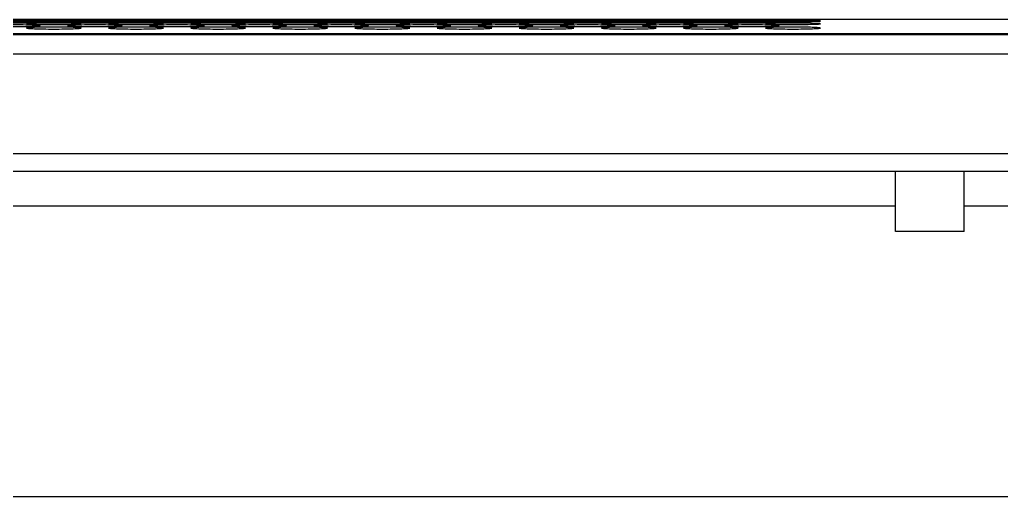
# Model space of a CAD drawing. Header units: millimetres. Extents: x 0.6 to 29.2, y 0.5 to 20.5.
# Drawn here: x 21.955 to 22.911, y 9.992 to 10.456 of the extents above; entities that cross this region are included whole.
import ezdxf

# ---------------------------------------------------------------- set-up
doc = ezdxf.new("R2010")
doc.units = ezdxf.units.MM

msp = doc.modelspace()

# ---------------------------------------------------------------- linework, layer by layer
for p, q in [((22.00875, 10.45639), (21.96728, 10.45639)), ((22.08875, 10.45639), (22.04728, 10.45639)), ((22.16875, 10.45639), (22.12728, 10.45639)), ((22.24875, 10.45639), (22.20728, 10.45639)), ((22.32876, 10.45639), (22.28728, 10.45639)), ((22.40875, 10.45639), (22.36728, 10.45639)), ((22.48875, 10.45639), (22.44728, 10.45639)), ((22.56875, 10.45639), (22.52728, 10.45639)), ((22.64875, 10.45639), (22.60728, 10.45639)), ((22.99542, 10.45639), (22.68728, 10.45639)), ((21.34135, 10.44286), (24.34135, 10.44286)), ((21.34135, 10.44195), (24.34135, 10.44195)), ((21.34135, 10.42316), (24.34135, 10.42316)), ((21.34135, 10.32592), (24.34135, 10.32592)), ((21.34135, 10.30873), (24.34135, 10.30873)), ((22.80802, 10.25001), (22.80802, 10.30873)), ((22.87468, 10.25001), (22.87468, 10.30873)), ((22.80802, 10.27466), (21.40802, 10.27466)), ((24.27468, 10.27466), (22.87468, 10.27466)), ((22.87468, 10.25001), (22.80802, 10.25001)), ((17.66135, 9.99199), (24.54802, 9.99199))]:
    msp.add_line(p, q)
for points, knots in [([(21.94802, 10.45606), (21.95152, 10.45606), (21.95855, 10.45605), (21.96731, 10.45601), (21.97344, 10.45594), (21.9753, 10.45585), (21.97344, 10.45575), (21.96731, 10.45566), (21.95855, 10.45559), (21.94801, 10.45557), (21.93748, 10.45559), (21.92872, 10.45566), (21.92259, 10.45575), (21.92073, 10.45585), (21.92259, 10.45594), (21.92872, 10.45601), (21.93748, 10.45605), (21.9445, 10.45606), (21.94802, 10.45606)], [0, 0, 0, 0, 0.062438, 0.124974, 0.187531, 0.249982, 0.312541, 0.374985, 0.43755, 0.499994, 0.562545, 0.624998, 0.687554, 0.750005, 0.812564, 0.875011, 0.937473, 1, 1, 1, 1]), ([(21.94802, 10.45436), (21.95152, 10.45436), (21.95855, 10.45434), (21.96731, 10.45423), (21.97344, 10.45407), (21.9753, 10.45387), (21.97344, 10.45366), (21.96731, 10.45348), (21.95855, 10.45335), (21.94801, 10.45331), (21.93748, 10.45335), (21.92872, 10.45348), (21.92259, 10.45366), (21.92073, 10.45387), (21.92259, 10.45407), (21.92872, 10.45423), (21.93748, 10.45434), (21.9445, 10.45436), (21.94802, 10.45436)], [0, 0, 0, 0, 0.062438, 0.124974, 0.187531, 0.249982, 0.312541, 0.374985, 0.43755, 0.499994, 0.562545, 0.624998, 0.687554, 0.750005, 0.812564, 0.875011, 0.937473, 1, 1, 1, 1]), ([(21.96728, 10.45639), (21.96715, 10.45639), (21.96509, 10.45639), (21.95835, 10.45639), (21.94801, 10.45639), (21.93769, 10.45639), (21.93094, 10.45639), (21.92889, 10.45639), (21.92876, 10.45639)], [0, 0, 0, 0, 0.016563, 0.258477, 0.499926, 0.741788, 0.983272, 1, 1, 1, 1]), ([(21.98802, 10.45637), (21.99152, 10.45637), (21.99855, 10.45636), (22.00731, 10.45635), (22.01344, 10.45633), (22.0153, 10.45629), (22.01344, 10.45625), (22.00731, 10.4562), (21.99855, 10.45617), (21.98801, 10.45616), (21.97748, 10.45617), (21.96872, 10.4562), (21.96259, 10.45625), (21.96073, 10.45629), (21.96259, 10.45633), (21.96872, 10.45635), (21.97748, 10.45636), (21.9845, 10.45637), (21.98802, 10.45637)], [0, 0, 0, 0, 0.062436, 0.124973, 0.187531, 0.24998, 0.31254, 0.374985, 0.437549, 0.499993, 0.562544, 0.624997, 0.687551, 0.750003, 0.812562, 0.875009, 0.937471, 1, 1, 1, 1]), ([(21.98802, 10.45539), (21.99152, 10.45539), (21.99855, 10.45538), (22.00731, 10.4553), (22.01344, 10.45519), (22.0153, 10.45504), (22.01344, 10.45489), (22.00731, 10.45475), (21.99855, 10.45465), (21.98801, 10.45462), (21.97748, 10.45465), (21.96872, 10.45475), (21.96259, 10.45489), (21.96073, 10.45504), (21.96259, 10.45519), (21.96872, 10.4553), (21.97748, 10.45538), (21.9845, 10.45539), (21.98802, 10.45539)], [0, 0, 0, 0, 0.062436, 0.124973, 0.18753, 0.24998, 0.31254, 0.374985, 0.437549, 0.499993, 0.562544, 0.624997, 0.687552, 0.750004, 0.812562, 0.875009, 0.937471, 1, 1, 1, 1]), ([(21.98802, 10.45297), (21.99152, 10.45297), (21.99855, 10.45295), (22.00731, 10.4528), (22.01344, 10.4526), (22.0153, 10.45234), (22.01344, 10.45208), (22.00731, 10.45185), (21.99855, 10.45169), (21.98801, 10.45164), (21.97748, 10.45169), (21.96872, 10.45185), (21.96259, 10.45208), (21.96073, 10.45234), (21.96259, 10.4526), (21.96872, 10.4528), (21.97748, 10.45295), (21.9845, 10.45296), (21.98802, 10.45297)], [0, 0, 0, 0, 0.062436, 0.1249731, 0.1875305, 0.2499805, 0.3125395, 0.3749849, 0.437549, 0.4999931, 0.5625438, 0.6249971, 0.6875516, 0.7500035, 0.8125621, 0.875009, 0.9374707, 1, 1, 1, 1]), ([(22.02802, 10.45606), (22.03152, 10.45606), (22.03855, 10.45605), (22.04731, 10.45601), (22.05344, 10.45594), (22.0553, 10.45585), (22.05344, 10.45575), (22.04731, 10.45566), (22.03855, 10.45559), (22.02801, 10.45557), (22.01748, 10.45559), (22.00872, 10.45566), (22.00259, 10.45575), (22.00073, 10.45585), (22.00259, 10.45594), (22.00872, 10.45601), (22.01748, 10.45605), (22.0245, 10.45606), (22.02802, 10.45606)], [0, 0, 0, 0, 0.062436, 0.124973, 0.18753, 0.249981, 0.312541, 0.374986, 0.437548, 0.499992, 0.562546, 0.624997, 0.687552, 0.750005, 0.812564, 0.875009, 0.937473, 1, 1, 1, 1]), ([(22.02802, 10.45436), (22.03152, 10.45436), (22.03855, 10.45434), (22.04731, 10.45423), (22.05344, 10.45407), (22.0553, 10.45387), (22.05344, 10.45366), (22.04731, 10.45348), (22.03855, 10.45335), (22.02801, 10.45331), (22.01748, 10.45335), (22.00872, 10.45348), (22.00259, 10.45366), (22.00073, 10.45387), (22.00259, 10.45407), (22.00872, 10.45423), (22.01748, 10.45434), (22.0245, 10.45436), (22.02802, 10.45436)], [0, 0, 0, 0, 0.062436, 0.124973, 0.187531, 0.249981, 0.312541, 0.374986, 0.437548, 0.499992, 0.562546, 0.624996, 0.687552, 0.750005, 0.812564, 0.875009, 0.937473, 1, 1, 1, 1]), ([(22.04728, 10.45639), (22.04715, 10.45639), (22.04509, 10.45639), (22.03835, 10.45639), (22.02801, 10.45639), (22.01769, 10.45639), (22.01094, 10.45639), (22.00889, 10.45639), (22.00875, 10.45639)], [0, 0, 0, 0, 0.016563, 0.258469, 0.499919, 0.74179, 0.983267, 1, 1, 1, 1]), ([(22.06802, 10.45637), (22.07152, 10.45637), (22.07855, 10.45636), (22.08731, 10.45635), (22.09344, 10.45633), (22.0953, 10.45629), (22.09344, 10.45625), (22.08731, 10.4562), (22.07855, 10.45617), (22.06801, 10.45616), (22.05748, 10.45617), (22.04872, 10.4562), (22.04259, 10.45625), (22.04073, 10.45629), (22.04259, 10.45633), (22.04872, 10.45635), (22.05748, 10.45636), (22.0645, 10.45637), (22.06802, 10.45637)], [0, 0, 0, 0, 0.062438, 0.124974, 0.187531, 0.249981, 0.312541, 0.374985, 0.43755, 0.499994, 0.562545, 0.624998, 0.687554, 0.750005, 0.812564, 0.875011, 0.937473, 1, 1, 1, 1]), ([(22.06802, 10.45539), (22.07152, 10.45539), (22.07855, 10.45538), (22.08731, 10.4553), (22.09344, 10.45519), (22.0953, 10.45504), (22.09344, 10.45489), (22.08731, 10.45475), (22.07855, 10.45465), (22.06801, 10.45462), (22.05748, 10.45465), (22.04872, 10.45475), (22.04259, 10.45489), (22.04073, 10.45504), (22.04259, 10.45519), (22.04872, 10.4553), (22.05748, 10.45538), (22.0645, 10.45539), (22.06802, 10.45539)], [0, 0, 0, 0, 0.062438, 0.124974, 0.187531, 0.249982, 0.312541, 0.374986, 0.43755, 0.499994, 0.562545, 0.624998, 0.687554, 0.750005, 0.812564, 0.875011, 0.937473, 1, 1, 1, 1]), ([(22.06802, 10.45297), (22.07152, 10.45297), (22.07855, 10.45295), (22.08731, 10.4528), (22.09344, 10.4526), (22.0953, 10.45234), (22.09344, 10.45208), (22.08731, 10.45185), (22.07855, 10.45169), (22.06801, 10.45164), (22.05748, 10.45169), (22.04872, 10.45185), (22.04259, 10.45208), (22.04073, 10.45234), (22.04259, 10.4526), (22.04872, 10.4528), (22.05748, 10.45295), (22.0645, 10.45296), (22.06802, 10.45297)], [0, 0, 0, 0, 0.0624384, 0.1249736, 0.1875311, 0.2499817, 0.3125413, 0.3749854, 0.4375496, 0.4999938, 0.5625446, 0.624998, 0.6875539, 0.7500054, 0.8125642, 0.8750111, 0.9374729, 1, 1, 1, 1]), ([(22.10802, 10.45606), (22.11152, 10.45606), (22.11855, 10.45605), (22.12731, 10.45601), (22.13344, 10.45594), (22.1353, 10.45585), (22.13344, 10.45575), (22.12731, 10.45566), (22.11855, 10.45559), (22.10801, 10.45557), (22.09748, 10.45559), (22.08872, 10.45566), (22.08259, 10.45575), (22.08073, 10.45585), (22.08259, 10.45594), (22.08872, 10.45601), (22.09748, 10.45605), (22.1045, 10.45606), (22.10802, 10.45606)], [0, 0, 0, 0, 0.062436, 0.124971, 0.187529, 0.249979, 0.312539, 0.374983, 0.437547, 0.499991, 0.562542, 0.624996, 0.687551, 0.750003, 0.812562, 0.875009, 0.937471, 1, 1, 1, 1]), ([(22.10802, 10.45436), (22.11152, 10.45436), (22.11855, 10.45434), (22.12731, 10.45423), (22.13344, 10.45407), (22.1353, 10.45387), (22.13344, 10.45366), (22.12731, 10.45348), (22.11855, 10.45335), (22.10801, 10.45331), (22.09748, 10.45335), (22.08872, 10.45348), (22.08259, 10.45366), (22.08073, 10.45387), (22.08259, 10.45407), (22.08872, 10.45423), (22.09748, 10.45434), (22.1045, 10.45436), (22.10802, 10.45436)], [0, 0, 0, 0, 0.062436, 0.124971, 0.187529, 0.249979, 0.312539, 0.374983, 0.437547, 0.499991, 0.562542, 0.624995, 0.687551, 0.750003, 0.812562, 0.875009, 0.937471, 1, 1, 1, 1]), ([(22.12728, 10.45639), (22.12715, 10.45639), (22.12509, 10.45639), (22.11835, 10.45639), (22.10801, 10.45639), (22.09769, 10.45639), (22.09094, 10.45639), (22.08889, 10.45639), (22.08875, 10.45639)], [0, 0, 0, 0, 0.016563, 0.258477, 0.499926, 0.741788, 0.983272, 1, 1, 1, 1]), ([(22.14802, 10.45637), (22.15152, 10.45637), (22.15855, 10.45636), (22.16731, 10.45635), (22.17344, 10.45633), (22.1753, 10.45629), (22.17344, 10.45625), (22.16731, 10.4562), (22.15855, 10.45617), (22.14801, 10.45616), (22.13748, 10.45617), (22.12872, 10.4562), (22.12259, 10.45625), (22.12073, 10.45629), (22.12259, 10.45633), (22.12872, 10.45635), (22.13748, 10.45636), (22.1445, 10.45637), (22.14802, 10.45637)], [0, 0, 0, 0, 0.062436, 0.124973, 0.18753, 0.24998, 0.31254, 0.374985, 0.437549, 0.499991, 0.562544, 0.624997, 0.687552, 0.750004, 0.812562, 0.875009, 0.937471, 1, 1, 1, 1]), ([(22.14802, 10.45539), (22.15152, 10.45539), (22.15855, 10.45538), (22.16731, 10.4553), (22.17344, 10.45519), (22.1753, 10.45504), (22.17344, 10.45489), (22.16731, 10.45475), (22.15855, 10.45465), (22.14801, 10.45462), (22.13748, 10.45465), (22.12872, 10.45475), (22.12259, 10.45489), (22.12073, 10.45504), (22.12259, 10.45519), (22.12872, 10.4553), (22.13748, 10.45538), (22.1445, 10.45539), (22.14802, 10.45539)], [0, 0, 0, 0, 0.062436, 0.124973, 0.18753, 0.249981, 0.31254, 0.374986, 0.437549, 0.499991, 0.562544, 0.624997, 0.687552, 0.750004, 0.812562, 0.875009, 0.937471, 1, 1, 1, 1]), ([(22.14802, 10.45297), (22.15152, 10.45297), (22.15855, 10.45295), (22.16731, 10.4528), (22.17344, 10.4526), (22.1753, 10.45234), (22.17344, 10.45208), (22.16731, 10.45185), (22.15855, 10.45169), (22.14801, 10.45164), (22.13748, 10.45169), (22.12872, 10.45185), (22.12259, 10.45208), (22.12073, 10.45234), (22.12259, 10.4526), (22.12872, 10.4528), (22.13748, 10.45295), (22.1445, 10.45296), (22.14802, 10.45297)], [0, 0, 0, 0, 0.062436, 0.124973, 0.18753, 0.249981, 0.31254, 0.374985, 0.437549, 0.499991, 0.562544, 0.624997, 0.687552, 0.750004, 0.812562, 0.875009, 0.937471, 1, 1, 1, 1]), ([(22.18802, 10.45606), (22.19152, 10.45606), (22.19855, 10.45605), (22.20731, 10.45601), (22.21344, 10.45594), (22.2153, 10.45585), (22.21344, 10.45575), (22.20731, 10.45566), (22.19855, 10.45559), (22.18801, 10.45557), (22.17748, 10.45559), (22.16872, 10.45566), (22.16259, 10.45575), (22.16073, 10.45585), (22.16259, 10.45594), (22.16872, 10.45601), (22.17748, 10.45605), (22.1845, 10.45606), (22.18802, 10.45606)], [0, 0, 0, 0, 0.062438, 0.124973, 0.187531, 0.249981, 0.312541, 0.374985, 0.437549, 0.499993, 0.562546, 0.624998, 0.687553, 0.750005, 0.812564, 0.875011, 0.937473, 1, 1, 1, 1]), ([(22.18802, 10.45436), (22.19152, 10.45436), (22.19855, 10.45434), (22.20731, 10.45423), (22.21344, 10.45407), (22.2153, 10.45387), (22.21344, 10.45366), (22.20731, 10.45348), (22.19855, 10.45335), (22.18801, 10.45331), (22.17748, 10.45335), (22.16872, 10.45348), (22.16259, 10.45366), (22.16073, 10.45387), (22.16259, 10.45407), (22.16872, 10.45423), (22.17748, 10.45434), (22.1845, 10.45436), (22.18802, 10.45436)], [0, 0, 0, 0, 0.062438, 0.124973, 0.187531, 0.249981, 0.312541, 0.374985, 0.437549, 0.499993, 0.562546, 0.624997, 0.687553, 0.750005, 0.812565, 0.875011, 0.937473, 1, 1, 1, 1]), ([(22.20728, 10.45639), (22.20715, 10.45639), (22.20509, 10.45639), (22.19835, 10.45639), (22.18801, 10.45639), (22.17769, 10.45639), (22.17094, 10.45639), (22.16889, 10.45639), (22.16875, 10.45639)], [0, 0, 0, 0, 0.016563, 0.258475, 0.499923, 0.741792, 0.983267, 1, 1, 1, 1]), ([(22.22802, 10.45637), (22.23152, 10.45637), (22.23855, 10.45636), (22.24731, 10.45635), (22.25344, 10.45633), (22.2553, 10.45629), (22.25344, 10.45625), (22.24731, 10.4562), (22.23855, 10.45617), (22.22801, 10.45616), (22.21748, 10.45617), (22.20872, 10.4562), (22.20259, 10.45625), (22.20073, 10.45629), (22.20259, 10.45633), (22.20872, 10.45635), (22.21748, 10.45636), (22.2245, 10.45637), (22.22802, 10.45637)], [0, 0, 0, 0, 0.062436, 0.124971, 0.187529, 0.249979, 0.312539, 0.374983, 0.437547, 0.499991, 0.562542, 0.624996, 0.687551, 0.750003, 0.812562, 0.875009, 0.937471, 1, 1, 1, 1]), ([(22.22802, 10.45539), (22.23152, 10.45539), (22.23855, 10.45538), (22.24731, 10.4553), (22.25344, 10.45519), (22.2553, 10.45504), (22.25344, 10.45489), (22.24731, 10.45475), (22.23855, 10.45465), (22.22801, 10.45462), (22.21748, 10.45465), (22.20872, 10.45475), (22.20259, 10.45489), (22.20073, 10.45504), (22.20259, 10.45519), (22.20872, 10.4553), (22.21748, 10.45538), (22.2245, 10.45539), (22.22802, 10.45539)], [0, 0, 0, 0, 0.062436, 0.124971, 0.187529, 0.249979, 0.312539, 0.374983, 0.437547, 0.499991, 0.562542, 0.624996, 0.687551, 0.750003, 0.812562, 0.875009, 0.937471, 1, 1, 1, 1]), ([(22.22802, 10.45297), (22.23152, 10.45297), (22.23855, 10.45295), (22.24731, 10.4528), (22.25344, 10.4526), (22.2553, 10.45234), (22.25344, 10.45208), (22.24731, 10.45185), (22.23855, 10.45169), (22.22801, 10.45164), (22.21748, 10.45169), (22.20872, 10.45185), (22.20259, 10.45208), (22.20073, 10.45234), (22.20259, 10.4526), (22.20872, 10.4528), (22.21748, 10.45295), (22.2245, 10.45296), (22.22802, 10.45297)], [0, 0, 0, 0, 0.062436, 0.124971, 0.187529, 0.249979, 0.312539, 0.374983, 0.437547, 0.499991, 0.562542, 0.624996, 0.687552, 0.750003, 0.812562, 0.875009, 0.937471, 1, 1, 1, 1]), ([(22.26802, 10.45606), (22.27152, 10.45606), (22.27855, 10.45605), (22.28731, 10.45601), (22.29344, 10.45594), (22.2953, 10.45585), (22.29344, 10.45575), (22.28731, 10.45566), (22.27855, 10.45559), (22.26801, 10.45557), (22.25748, 10.45559), (22.24872, 10.45566), (22.24259, 10.45575), (22.24073, 10.45585), (22.24259, 10.45594), (22.24872, 10.45601), (22.25748, 10.45605), (22.2645, 10.45606), (22.26802, 10.45606)], [0, 0, 0, 0, 0.062436, 0.124973, 0.18753, 0.24998, 0.31254, 0.374985, 0.437549, 0.499991, 0.562544, 0.624997, 0.687551, 0.750003, 0.812562, 0.875009, 0.937471, 1, 1, 1, 1]), ([(22.26802, 10.45436), (22.27152, 10.45436), (22.27855, 10.45434), (22.28731, 10.45423), (22.29344, 10.45407), (22.2953, 10.45387), (22.29344, 10.45366), (22.28731, 10.45348), (22.27855, 10.45335), (22.26801, 10.45331), (22.25748, 10.45335), (22.24872, 10.45348), (22.24259, 10.45366), (22.24073, 10.45387), (22.24259, 10.45407), (22.24872, 10.45423), (22.25748, 10.45434), (22.2645, 10.45436), (22.26802, 10.45436)], [0, 0, 0, 0, 0.062436, 0.124973, 0.18753, 0.24998, 0.31254, 0.374985, 0.437549, 0.499991, 0.562544, 0.624997, 0.687551, 0.750003, 0.812562, 0.875009, 0.937471, 1, 1, 1, 1]), ([(22.28728, 10.45639), (22.28715, 10.45639), (22.28509, 10.45639), (22.27835, 10.45639), (22.26801, 10.45639), (22.25769, 10.45639), (22.25094, 10.45639), (22.24889, 10.45639), (22.24875, 10.45639)], [0, 0, 0, 0, 0.016563, 0.258477, 0.499917, 0.741788, 0.983272, 1, 1, 1, 1]), ([(22.30802, 10.45637), (22.31152, 10.45637), (22.31855, 10.45636), (22.32731, 10.45635), (22.33344, 10.45633), (22.3353, 10.45629), (22.33344, 10.45625), (22.32731, 10.4562), (22.31855, 10.45617), (22.30801, 10.45616), (22.29748, 10.45617), (22.28872, 10.4562), (22.28259, 10.45625), (22.28073, 10.45629), (22.28259, 10.45633), (22.28872, 10.45635), (22.29748, 10.45636), (22.3045, 10.45637), (22.30802, 10.45637)], [0, 0, 0, 0, 0.062438, 0.124973, 0.187531, 0.249981, 0.312541, 0.374985, 0.437549, 0.499993, 0.562546, 0.624997, 0.687553, 0.750005, 0.812564, 0.875009, 0.937473, 1, 1, 1, 1]), ([(22.30802, 10.45539), (22.31152, 10.45539), (22.31855, 10.45538), (22.32731, 10.4553), (22.33344, 10.45519), (22.3353, 10.45504), (22.33344, 10.45489), (22.32731, 10.45475), (22.31855, 10.45465), (22.30801, 10.45462), (22.29748, 10.45465), (22.28872, 10.45475), (22.28259, 10.45489), (22.28073, 10.45504), (22.28259, 10.45519), (22.28872, 10.4553), (22.29748, 10.45538), (22.3045, 10.45539), (22.30802, 10.45539)], [0, 0, 0, 0, 0.062438, 0.124973, 0.187531, 0.249981, 0.312541, 0.374985, 0.437549, 0.499993, 0.562546, 0.624997, 0.687553, 0.750005, 0.812564, 0.875009, 0.937473, 1, 1, 1, 1]), ([(22.30802, 10.45297), (22.31152, 10.45297), (22.31855, 10.45295), (22.32731, 10.4528), (22.33344, 10.4526), (22.3353, 10.45234), (22.33344, 10.45208), (22.32731, 10.45185), (22.31855, 10.45169), (22.30801, 10.45164), (22.29748, 10.45169), (22.28872, 10.45185), (22.28259, 10.45208), (22.28073, 10.45234), (22.28259, 10.4526), (22.28872, 10.4528), (22.29748, 10.45295), (22.3045, 10.45296), (22.30802, 10.45297)], [0, 0, 0, 0, 0.062438, 0.124973, 0.187531, 0.249981, 0.312541, 0.374985, 0.437549, 0.499993, 0.562546, 0.624997, 0.687553, 0.750005, 0.812564, 0.875009, 0.937473, 1, 1, 1, 1]), ([(22.34802, 10.45606), (22.35152, 10.45606), (22.35855, 10.45605), (22.36731, 10.45601), (22.37344, 10.45594), (22.3753, 10.45585), (22.37344, 10.45575), (22.36731, 10.45566), (22.35855, 10.45559), (22.34801, 10.45557), (22.33748, 10.45559), (22.32872, 10.45566), (22.32259, 10.45575), (22.32073, 10.45585), (22.32259, 10.45594), (22.32872, 10.45601), (22.33748, 10.45605), (22.3445, 10.45606), (22.34802, 10.45606)], [0, 0, 0, 0, 0.062438, 0.124974, 0.187531, 0.249982, 0.312541, 0.374985, 0.43755, 0.499994, 0.562545, 0.624998, 0.687554, 0.750005, 0.812564, 0.875011, 0.937473, 1, 1, 1, 1]), ([(22.34802, 10.45436), (22.35152, 10.45436), (22.35855, 10.45434), (22.36731, 10.45423), (22.37344, 10.45407), (22.3753, 10.45387), (22.37344, 10.45366), (22.36731, 10.45348), (22.35855, 10.45335), (22.34801, 10.45331), (22.33748, 10.45335), (22.32872, 10.45348), (22.32259, 10.45366), (22.32073, 10.45387), (22.32259, 10.45407), (22.32872, 10.45423), (22.33748, 10.45434), (22.3445, 10.45436), (22.34802, 10.45436)], [0, 0, 0, 0, 0.062438, 0.124974, 0.187531, 0.249982, 0.312541, 0.374985, 0.43755, 0.499994, 0.562545, 0.624998, 0.687554, 0.750005, 0.812564, 0.875011, 0.937473, 1, 1, 1, 1]), ([(22.36728, 10.45639), (22.36715, 10.45639), (22.36509, 10.45639), (22.35835, 10.45639), (22.34801, 10.45639), (22.33769, 10.45639), (22.33094, 10.45639), (22.32889, 10.45639), (22.32876, 10.45639)], [0, 0, 0, 0, 0.016563, 0.258477, 0.499926, 0.741788, 0.983272, 1, 1, 1, 1]), ([(22.38802, 10.45637), (22.39152, 10.45637), (22.39855, 10.45636), (22.40731, 10.45635), (22.41344, 10.45633), (22.4153, 10.45629), (22.41344, 10.45625), (22.40731, 10.4562), (22.39855, 10.45617), (22.38801, 10.45616), (22.37748, 10.45617), (22.36872, 10.4562), (22.36259, 10.45625), (22.36073, 10.45629), (22.36259, 10.45633), (22.36872, 10.45635), (22.37748, 10.45636), (22.3845, 10.45637), (22.38802, 10.45637)], [0, 0, 0, 0, 0.062436, 0.124971, 0.1875298, 0.2499794, 0.3125389, 0.3749842, 0.4375482, 0.4999923, 0.5625432, 0.6249963, 0.687552, 0.7500035, 0.8125624, 0.8750091, 0.9374707, 1, 1, 1, 1]), ([(22.38802, 10.45539), (22.39152, 10.45539), (22.39855, 10.45538), (22.40731, 10.4553), (22.41344, 10.45519), (22.4153, 10.45504), (22.41344, 10.45489), (22.40731, 10.45475), (22.39855, 10.45465), (22.38801, 10.45462), (22.37748, 10.45465), (22.36872, 10.45475), (22.36259, 10.45489), (22.36073, 10.45504), (22.36259, 10.45519), (22.36872, 10.4553), (22.37748, 10.45538), (22.3845, 10.45539), (22.38802, 10.45539)], [0, 0, 0, 0, 0.062436, 0.124971, 0.1875297, 0.2499797, 0.3125389, 0.3749843, 0.4375482, 0.4999923, 0.5625431, 0.6249962, 0.687552, 0.7500036, 0.8125623, 0.8750091, 0.9374707, 1, 1, 1, 1]), ([(22.38802, 10.45297), (22.39152, 10.45297), (22.39855, 10.45295), (22.40731, 10.4528), (22.41344, 10.4526), (22.4153, 10.45234), (22.41344, 10.45208), (22.40731, 10.45185), (22.39855, 10.45169), (22.38801, 10.45164), (22.37748, 10.45169), (22.36872, 10.45185), (22.36259, 10.45208), (22.36073, 10.45234), (22.36259, 10.4526), (22.36872, 10.4528), (22.37748, 10.45295), (22.3845, 10.45296), (22.38802, 10.45297)], [0, 0, 0, 0, 0.062436, 0.124971, 0.18753, 0.24998, 0.312539, 0.374984, 0.437548, 0.499992, 0.562543, 0.624996, 0.687552, 0.750004, 0.812562, 0.875009, 0.937471, 1, 1, 1, 1]), ([(22.42802, 10.45606), (22.43152, 10.45606), (22.43855, 10.45605), (22.44731, 10.45601), (22.45344, 10.45594), (22.4553, 10.45585), (22.45344, 10.45575), (22.44731, 10.45566), (22.43855, 10.45559), (22.42801, 10.45557), (22.41748, 10.45559), (22.40872, 10.45566), (22.40259, 10.45575), (22.40073, 10.45585), (22.40259, 10.45594), (22.40872, 10.45601), (22.41748, 10.45605), (22.4245, 10.45606), (22.42802, 10.45606)], [0, 0, 0, 0, 0.062436, 0.124973, 0.18753, 0.249981, 0.312541, 0.374986, 0.437548, 0.499992, 0.562546, 0.624997, 0.687552, 0.750005, 0.812564, 0.875009, 0.937473, 1, 1, 1, 1]), ([(22.42802, 10.45436), (22.43152, 10.45436), (22.43855, 10.45434), (22.44731, 10.45423), (22.45344, 10.45407), (22.4553, 10.45387), (22.45344, 10.45366), (22.44731, 10.45348), (22.43855, 10.45335), (22.42801, 10.45331), (22.41748, 10.45335), (22.40872, 10.45348), (22.40259, 10.45366), (22.40073, 10.45387), (22.40259, 10.45407), (22.40872, 10.45423), (22.41748, 10.45434), (22.4245, 10.45436), (22.42802, 10.45436)], [0, 0, 0, 0, 0.062436, 0.124973, 0.187531, 0.249981, 0.312541, 0.374986, 0.437548, 0.499992, 0.562546, 0.624996, 0.687552, 0.750005, 0.812564, 0.875009, 0.937473, 1, 1, 1, 1]), ([(22.44728, 10.45639), (22.44715, 10.45639), (22.44509, 10.45639), (22.43835, 10.45639), (22.42801, 10.45639), (22.41769, 10.45639), (22.41094, 10.45639), (22.40889, 10.45639), (22.40875, 10.45639)], [0, 0, 0, 0, 0.016563, 0.258469, 0.499919, 0.74179, 0.983267, 1, 1, 1, 1]), ([(22.46802, 10.45637), (22.47152, 10.45637), (22.47855, 10.45636), (22.48731, 10.45635), (22.49344, 10.45633), (22.4953, 10.45629), (22.49344, 10.45625), (22.48731, 10.4562), (22.47855, 10.45617), (22.46801, 10.45616), (22.45748, 10.45617), (22.44872, 10.4562), (22.44259, 10.45625), (22.44073, 10.45629), (22.44259, 10.45633), (22.44872, 10.45635), (22.45748, 10.45636), (22.4645, 10.45637), (22.46802, 10.45637)], [0, 0, 0, 0, 0.062438, 0.124974, 0.187531, 0.249981, 0.312541, 0.374985, 0.43755, 0.499994, 0.562545, 0.624998, 0.687554, 0.750005, 0.812564, 0.875011, 0.937473, 1, 1, 1, 1]), ([(22.46802, 10.45539), (22.47152, 10.45539), (22.47855, 10.45538), (22.48731, 10.4553), (22.49344, 10.45519), (22.4953, 10.45504), (22.49344, 10.45489), (22.48731, 10.45475), (22.47855, 10.45465), (22.46801, 10.45462), (22.45748, 10.45465), (22.44872, 10.45475), (22.44259, 10.45489), (22.44073, 10.45504), (22.44259, 10.45519), (22.44872, 10.4553), (22.45748, 10.45538), (22.4645, 10.45539), (22.46802, 10.45539)], [0, 0, 0, 0, 0.062438, 0.124974, 0.187531, 0.249982, 0.312541, 0.374986, 0.43755, 0.499994, 0.562545, 0.624998, 0.687554, 0.750005, 0.812564, 0.875011, 0.937473, 1, 1, 1, 1]), ([(22.46802, 10.45297), (22.47152, 10.45297), (22.47855, 10.45295), (22.48731, 10.4528), (22.49344, 10.4526), (22.4953, 10.45234), (22.49344, 10.45208), (22.48731, 10.45185), (22.47855, 10.45169), (22.46801, 10.45164), (22.45748, 10.45169), (22.44872, 10.45185), (22.44259, 10.45208), (22.44073, 10.45234), (22.44259, 10.4526), (22.44872, 10.4528), (22.45748, 10.45295), (22.4645, 10.45296), (22.46802, 10.45297)], [0, 0, 0, 0, 0.0624384, 0.1249736, 0.1875311, 0.2499817, 0.3125413, 0.3749854, 0.4375496, 0.4999938, 0.5625446, 0.624998, 0.6875539, 0.7500054, 0.8125642, 0.8750111, 0.9374729, 1, 1, 1, 1]), ([(22.50802, 10.45606), (22.51152, 10.45606), (22.51855, 10.45605), (22.52731, 10.45601), (22.53344, 10.45594), (22.5353, 10.45585), (22.53344, 10.45575), (22.52731, 10.45566), (22.51855, 10.45559), (22.50801, 10.45557), (22.49748, 10.45559), (22.48872, 10.45566), (22.48259, 10.45575), (22.48073, 10.45585), (22.48259, 10.45594), (22.48872, 10.45601), (22.49748, 10.45605), (22.5045, 10.45606), (22.50802, 10.45606)], [0, 0, 0, 0, 0.062436, 0.124971, 0.187529, 0.249979, 0.312539, 0.374983, 0.437547, 0.499991, 0.562542, 0.624996, 0.687551, 0.750003, 0.812562, 0.875009, 0.937471, 1, 1, 1, 1]), ([(22.50802, 10.45436), (22.51152, 10.45436), (22.51855, 10.45434), (22.52731, 10.45423), (22.53344, 10.45407), (22.5353, 10.45387), (22.53344, 10.45366), (22.52731, 10.45348), (22.51855, 10.45335), (22.50801, 10.45331), (22.49748, 10.45335), (22.48872, 10.45348), (22.48259, 10.45366), (22.48073, 10.45387), (22.48259, 10.45407), (22.48872, 10.45423), (22.49748, 10.45434), (22.5045, 10.45436), (22.50802, 10.45436)], [0, 0, 0, 0, 0.062436, 0.124971, 0.187529, 0.249979, 0.312539, 0.374983, 0.437547, 0.499991, 0.562542, 0.624995, 0.687551, 0.750003, 0.812562, 0.875009, 0.937471, 1, 1, 1, 1]), ([(22.52728, 10.45639), (22.52715, 10.45639), (22.52509, 10.45639), (22.51835, 10.45639), (22.50801, 10.45639), (22.49769, 10.45639), (22.49094, 10.45639), (22.48889, 10.45639), (22.48875, 10.45639)], [0, 0, 0, 0, 0.016563, 0.258477, 0.499926, 0.741788, 0.983272, 1, 1, 1, 1]), ([(22.54802, 10.45637), (22.55152, 10.45637), (22.55855, 10.45636), (22.56731, 10.45635), (22.57344, 10.45633), (22.5753, 10.45629), (22.57344, 10.45625), (22.56731, 10.4562), (22.55855, 10.45617), (22.54801, 10.45616), (22.53748, 10.45617), (22.52872, 10.4562), (22.52259, 10.45625), (22.52073, 10.45629), (22.52259, 10.45633), (22.52872, 10.45635), (22.53748, 10.45636), (22.5445, 10.45637), (22.54802, 10.45637)], [0, 0, 0, 0, 0.062436, 0.124973, 0.187531, 0.24998, 0.31254, 0.374985, 0.437549, 0.499991, 0.562544, 0.624997, 0.687551, 0.750003, 0.812562, 0.875009, 0.937471, 1, 1, 1, 1]), ([(22.54802, 10.45539), (22.55152, 10.45539), (22.55855, 10.45538), (22.56731, 10.4553), (22.57344, 10.45519), (22.5753, 10.45504), (22.57344, 10.45489), (22.56731, 10.45475), (22.55855, 10.45465), (22.54801, 10.45462), (22.53748, 10.45465), (22.52872, 10.45475), (22.52259, 10.45489), (22.52073, 10.45504), (22.52259, 10.45519), (22.52872, 10.4553), (22.53748, 10.45538), (22.5445, 10.45539), (22.54802, 10.45539)], [0, 0, 0, 0, 0.062436, 0.124973, 0.18753, 0.24998, 0.31254, 0.374985, 0.437549, 0.499991, 0.562544, 0.624997, 0.687552, 0.750004, 0.812562, 0.875009, 0.937471, 1, 1, 1, 1]), ([(22.54802, 10.45297), (22.55152, 10.45297), (22.55855, 10.45295), (22.56731, 10.4528), (22.57344, 10.4526), (22.5753, 10.45234), (22.57344, 10.45208), (22.56731, 10.45185), (22.55855, 10.45169), (22.54801, 10.45164), (22.53748, 10.45169), (22.52872, 10.45185), (22.52259, 10.45208), (22.52073, 10.45234), (22.52259, 10.4526), (22.52872, 10.4528), (22.53748, 10.45295), (22.5445, 10.45296), (22.54802, 10.45297)], [0, 0, 0, 0, 0.062436, 0.124973, 0.18753, 0.24998, 0.31254, 0.374985, 0.437549, 0.499991, 0.562544, 0.624997, 0.687552, 0.750003, 0.812562, 0.875009, 0.937471, 1, 1, 1, 1]), ([(22.58802, 10.45606), (22.59152, 10.45606), (22.59855, 10.45605), (22.60731, 10.45601), (22.61344, 10.45594), (22.6153, 10.45585), (22.61344, 10.45575), (22.60731, 10.45566), (22.59855, 10.45559), (22.58801, 10.45557), (22.57748, 10.45559), (22.56872, 10.45566), (22.56259, 10.45575), (22.56073, 10.45585), (22.56259, 10.45594), (22.56872, 10.45601), (22.57748, 10.45605), (22.5845, 10.45606), (22.58802, 10.45606)], [0, 0, 0, 0, 0.062438, 0.124973, 0.187531, 0.249981, 0.312541, 0.374985, 0.437549, 0.499993, 0.562546, 0.624998, 0.687553, 0.750005, 0.812564, 0.875011, 0.937473, 1, 1, 1, 1]), ([(22.58802, 10.45436), (22.59152, 10.45436), (22.59855, 10.45434), (22.60731, 10.45423), (22.61344, 10.45407), (22.6153, 10.45387), (22.61344, 10.45366), (22.60731, 10.45348), (22.59855, 10.45335), (22.58801, 10.45331), (22.57748, 10.45335), (22.56872, 10.45348), (22.56259, 10.45366), (22.56073, 10.45387), (22.56259, 10.45407), (22.56872, 10.45423), (22.57748, 10.45434), (22.5845, 10.45436), (22.58802, 10.45436)], [0, 0, 0, 0, 0.062438, 0.124973, 0.187531, 0.249981, 0.312541, 0.374985, 0.437549, 0.499993, 0.562546, 0.624997, 0.687553, 0.750005, 0.812565, 0.875011, 0.937473, 1, 1, 1, 1]), ([(22.60728, 10.45639), (22.60715, 10.45639), (22.60509, 10.45639), (22.59835, 10.45639), (22.58801, 10.45639), (22.57769, 10.45639), (22.57094, 10.45639), (22.56889, 10.45639), (22.56875, 10.45639)], [0, 0, 0, 0, 0.016563, 0.258475, 0.499923, 0.741792, 0.983267, 1, 1, 1, 1]), ([(22.62802, 10.45637), (22.63152, 10.45637), (22.63855, 10.45636), (22.64731, 10.45635), (22.65344, 10.45633), (22.6553, 10.45629), (22.65344, 10.45625), (22.64731, 10.4562), (22.63855, 10.45617), (22.62801, 10.45616), (22.61748, 10.45617), (22.60872, 10.4562), (22.60259, 10.45625), (22.60073, 10.45629), (22.60259, 10.45633), (22.60872, 10.45635), (22.61748, 10.45636), (22.6245, 10.45637), (22.62802, 10.45637)], [0, 0, 0, 0, 0.062436, 0.124971, 0.187529, 0.249979, 0.312539, 0.374983, 0.437547, 0.499991, 0.562542, 0.624996, 0.687551, 0.750003, 0.812562, 0.875009, 0.937471, 1, 1, 1, 1]), ([(22.62802, 10.45539), (22.63152, 10.45539), (22.63855, 10.45538), (22.64731, 10.4553), (22.65344, 10.45519), (22.6553, 10.45504), (22.65344, 10.45489), (22.64731, 10.45475), (22.63855, 10.45465), (22.62801, 10.45462), (22.61748, 10.45465), (22.60872, 10.45475), (22.60259, 10.45489), (22.60073, 10.45504), (22.60259, 10.45519), (22.60872, 10.4553), (22.61748, 10.45538), (22.6245, 10.45539), (22.62802, 10.45539)], [0, 0, 0, 0, 0.062436, 0.124971, 0.187529, 0.249979, 0.312539, 0.374983, 0.437547, 0.499991, 0.562542, 0.624996, 0.687551, 0.750003, 0.812562, 0.875009, 0.937471, 1, 1, 1, 1]), ([(22.62802, 10.45297), (22.63152, 10.45297), (22.63855, 10.45295), (22.64731, 10.4528), (22.65344, 10.4526), (22.6553, 10.45234), (22.65344, 10.45208), (22.64731, 10.45185), (22.63855, 10.45169), (22.62801, 10.45164), (22.61748, 10.45169), (22.60872, 10.45185), (22.60259, 10.45208), (22.60073, 10.45234), (22.60259, 10.4526), (22.60872, 10.4528), (22.61748, 10.45295), (22.6245, 10.45296), (22.62802, 10.45297)], [0, 0, 0, 0, 0.062436, 0.124971, 0.187529, 0.249979, 0.312539, 0.374983, 0.437547, 0.499991, 0.562542, 0.624996, 0.687552, 0.750003, 0.812562, 0.875009, 0.937471, 1, 1, 1, 1]), ([(22.66802, 10.45606), (22.67152, 10.45606), (22.67855, 10.45605), (22.68731, 10.45601), (22.69344, 10.45594), (22.6953, 10.45585), (22.69344, 10.45575), (22.68731, 10.45566), (22.67855, 10.45559), (22.66801, 10.45557), (22.65748, 10.45559), (22.64872, 10.45566), (22.64259, 10.45575), (22.64073, 10.45585), (22.64259, 10.45594), (22.64872, 10.45601), (22.65748, 10.45605), (22.6645, 10.45606), (22.66802, 10.45606)], [0, 0, 0, 0, 0.062436, 0.124973, 0.18753, 0.24998, 0.31254, 0.374985, 0.437549, 0.499993, 0.562544, 0.624997, 0.687551, 0.750003, 0.812562, 0.875009, 0.937471, 1, 1, 1, 1]), ([(22.66802, 10.45436), (22.67152, 10.45436), (22.67855, 10.45434), (22.68731, 10.45423), (22.69344, 10.45407), (22.6953, 10.45387), (22.69344, 10.45366), (22.68731, 10.45348), (22.67855, 10.45335), (22.66801, 10.45331), (22.65748, 10.45335), (22.64872, 10.45348), (22.64259, 10.45366), (22.64073, 10.45387), (22.64259, 10.45407), (22.64872, 10.45423), (22.65748, 10.45434), (22.6645, 10.45436), (22.66802, 10.45436)], [0, 0, 0, 0, 0.062436, 0.124973, 0.18753, 0.24998, 0.31254, 0.374985, 0.437549, 0.499993, 0.562544, 0.624997, 0.687551, 0.750003, 0.812562, 0.875009, 0.937471, 1, 1, 1, 1]), ([(22.68728, 10.45639), (22.68715, 10.45639), (22.68509, 10.45639), (22.67835, 10.45639), (22.66801, 10.45639), (22.65769, 10.45639), (22.65094, 10.45639), (22.64889, 10.45639), (22.64875, 10.45639)], [0, 0, 0, 0, 0.016563, 0.258477, 0.499926, 0.741788, 0.983272, 1, 1, 1, 1]), ([(22.70802, 10.45637), (22.71152, 10.45637), (22.71855, 10.45636), (22.72731, 10.45635), (22.73344, 10.45633), (22.7353, 10.45629), (22.73344, 10.45625), (22.72731, 10.4562), (22.71855, 10.45617), (22.70801, 10.45616), (22.69748, 10.45617), (22.68872, 10.4562), (22.68259, 10.45625), (22.68073, 10.45629), (22.68259, 10.45633), (22.68872, 10.45635), (22.69748, 10.45636), (22.7045, 10.45637), (22.70802, 10.45637)], [0, 0, 0, 0, 0.062436, 0.124973, 0.187531, 0.249981, 0.312541, 0.374986, 0.437548, 0.499992, 0.562546, 0.624997, 0.687553, 0.750005, 0.812564, 0.875009, 0.937473, 1, 1, 1, 1]), ([(22.70802, 10.45539), (22.71152, 10.45539), (22.71855, 10.45538), (22.72731, 10.4553), (22.73344, 10.45519), (22.7353, 10.45504), (22.73344, 10.45489), (22.72731, 10.45475), (22.71855, 10.45465), (22.70801, 10.45462), (22.69748, 10.45465), (22.68872, 10.45475), (22.68259, 10.45489), (22.68073, 10.45504), (22.68259, 10.45519), (22.68872, 10.4553), (22.69748, 10.45538), (22.7045, 10.45539), (22.70802, 10.45539)], [0, 0, 0, 0, 0.062436, 0.124973, 0.18753, 0.249981, 0.312541, 0.374986, 0.437548, 0.499992, 0.562545, 0.624997, 0.687553, 0.750005, 0.812564, 0.875009, 0.937473, 1, 1, 1, 1]), ([(22.70802, 10.45297), (22.71152, 10.45297), (22.71855, 10.45295), (22.72731, 10.4528), (22.73344, 10.4526), (22.7353, 10.45234), (22.73344, 10.45208), (22.72731, 10.45185), (22.71855, 10.45169), (22.70801, 10.45164), (22.69748, 10.45169), (22.68872, 10.45185), (22.68259, 10.45208), (22.68073, 10.45234), (22.68259, 10.4526), (22.68872, 10.4528), (22.69748, 10.45295), (22.7045, 10.45296), (22.70802, 10.45297)], [0, 0, 0, 0, 0.062436, 0.1249732, 0.1875306, 0.2499811, 0.3125406, 0.374986, 0.4375482, 0.4999923, 0.5625455, 0.6249968, 0.6875527, 0.7500046, 0.8125637, 0.8750093, 0.937473, 1, 1, 1, 1]), ([(21.94802, 10.45122), (21.95152, 10.45121), (21.95855, 10.45119), (21.96731, 10.45101), (21.97344, 10.45076), (21.9753, 10.45045), (21.97344, 10.45013), (21.96731, 10.44986), (21.95855, 10.44967), (21.94801, 10.44961), (21.93748, 10.44967), (21.92872, 10.44986), (21.92259, 10.45013), (21.92073, 10.45045), (21.92259, 10.45076), (21.92872, 10.45101), (21.93748, 10.45119), (21.9445, 10.45121), (21.94802, 10.45122)], [0, 0, 0, 0, 0.062438, 0.124974, 0.187531, 0.249981, 0.312541, 0.374985, 0.43755, 0.499994, 0.562545, 0.624998, 0.687554, 0.750006, 0.812565, 0.875011, 0.937473, 1, 1, 1, 1]), ([(21.98802, 10.44911), (21.99152, 10.4491), (21.99855, 10.44908), (22.00731, 10.44887), (22.01344, 10.44857), (22.0153, 10.44821), (22.01344, 10.44783), (22.00731, 10.44751), (21.99855, 10.44729), (21.98801, 10.44722), (21.97748, 10.44729), (21.96872, 10.44751), (21.96259, 10.44783), (21.96073, 10.44821), (21.96259, 10.44857), (21.96872, 10.44887), (21.97748, 10.44908), (21.9845, 10.4491), (21.98802, 10.44911)], [0, 0, 0, 0, 0.062436, 0.124973, 0.18753, 0.24998, 0.31254, 0.374985, 0.437549, 0.499993, 0.562544, 0.624997, 0.687552, 0.750004, 0.812562, 0.875009, 0.937471, 1, 1, 1, 1]), ([(22.02802, 10.45122), (22.03152, 10.45121), (22.03855, 10.45119), (22.04731, 10.45101), (22.05344, 10.45076), (22.0553, 10.45045), (22.05344, 10.45013), (22.04731, 10.44986), (22.03855, 10.44967), (22.02801, 10.44961), (22.01748, 10.44967), (22.00872, 10.44986), (22.00259, 10.45013), (22.00073, 10.45045), (22.00259, 10.45076), (22.00872, 10.45101), (22.01748, 10.45119), (22.0245, 10.45121), (22.02802, 10.45122)], [0, 0, 0, 0, 0.062436, 0.124973, 0.187531, 0.249981, 0.312541, 0.374986, 0.437548, 0.499992, 0.562546, 0.624997, 0.687552, 0.750005, 0.812564, 0.87501, 0.937473, 1, 1, 1, 1]), ([(22.06802, 10.44911), (22.07152, 10.4491), (22.07855, 10.44908), (22.08731, 10.44887), (22.09344, 10.44857), (22.0953, 10.44821), (22.09344, 10.44783), (22.08731, 10.44751), (22.07855, 10.44729), (22.06801, 10.44722), (22.05748, 10.44729), (22.04872, 10.44751), (22.04259, 10.44783), (22.04073, 10.44821), (22.04259, 10.44857), (22.04872, 10.44887), (22.05748, 10.44908), (22.0645, 10.4491), (22.06802, 10.44911)], [0, 0, 0, 0, 0.062439, 0.124974, 0.187531, 0.249981, 0.312541, 0.374985, 0.43755, 0.499994, 0.562545, 0.624998, 0.687554, 0.750006, 0.812564, 0.875011, 0.937473, 1, 1, 1, 1]), ([(22.10802, 10.45122), (22.11152, 10.45121), (22.11855, 10.45119), (22.12731, 10.45101), (22.13344, 10.45076), (22.1353, 10.45045), (22.13344, 10.45013), (22.12731, 10.44986), (22.11855, 10.44967), (22.10801, 10.44961), (22.09748, 10.44967), (22.08872, 10.44986), (22.08259, 10.45013), (22.08073, 10.45045), (22.08259, 10.45076), (22.08872, 10.45101), (22.09748, 10.45119), (22.1045, 10.45121), (22.10802, 10.45122)], [0, 0, 0, 0, 0.0624362, 0.1249713, 0.1875288, 0.2499789, 0.312539, 0.3749831, 0.4375472, 0.4999914, 0.5625424, 0.6249954, 0.6875512, 0.7500032, 0.8125622, 0.8750091, 0.9374705, 1, 1, 1, 1]), ([(22.14802, 10.44911), (22.15152, 10.4491), (22.15855, 10.44908), (22.16731, 10.44887), (22.17344, 10.44857), (22.1753, 10.44821), (22.17344, 10.44783), (22.16731, 10.44751), (22.15855, 10.44729), (22.14801, 10.44722), (22.13748, 10.44729), (22.12872, 10.44751), (22.12259, 10.44783), (22.12073, 10.44821), (22.12259, 10.44857), (22.12872, 10.44887), (22.13748, 10.44908), (22.1445, 10.4491), (22.14802, 10.44911)], [0, 0, 0, 0, 0.062436, 0.124973, 0.18753, 0.24998, 0.31254, 0.374985, 0.43755, 0.499991, 0.562544, 0.624997, 0.687552, 0.750004, 0.812562, 0.875009, 0.937471, 1, 1, 1, 1]), ([(22.18802, 10.45122), (22.19152, 10.45121), (22.19855, 10.45119), (22.20731, 10.45101), (22.21344, 10.45076), (22.2153, 10.45045), (22.21344, 10.45013), (22.20731, 10.44986), (22.19855, 10.44967), (22.18801, 10.44961), (22.17748, 10.44967), (22.16872, 10.44986), (22.16259, 10.45013), (22.16073, 10.45045), (22.16259, 10.45076), (22.16872, 10.45101), (22.17748, 10.45119), (22.1845, 10.45121), (22.18802, 10.45122)], [0, 0, 0, 0, 0.062438, 0.124974, 0.187531, 0.249981, 0.312541, 0.374985, 0.437549, 0.499993, 0.562546, 0.624997, 0.687553, 0.750005, 0.812565, 0.875012, 0.937473, 1, 1, 1, 1]), ([(22.22802, 10.44911), (22.23152, 10.4491), (22.23855, 10.44908), (22.24731, 10.44887), (22.25344, 10.44857), (22.2553, 10.44821), (22.25344, 10.44783), (22.24731, 10.44751), (22.23855, 10.44729), (22.22801, 10.44722), (22.21748, 10.44729), (22.20872, 10.44751), (22.20259, 10.44783), (22.20073, 10.44821), (22.20259, 10.44857), (22.20872, 10.44887), (22.21748, 10.44908), (22.2245, 10.4491), (22.22802, 10.44911)], [0, 0, 0, 0, 0.062436, 0.124971, 0.187529, 0.249979, 0.312539, 0.374983, 0.437547, 0.499992, 0.562542, 0.624996, 0.687552, 0.750003, 0.812562, 0.875009, 0.93747, 1, 1, 1, 1]), ([(22.26802, 10.45122), (22.27152, 10.45121), (22.27855, 10.45119), (22.28731, 10.45101), (22.29344, 10.45076), (22.2953, 10.45045), (22.29344, 10.45013), (22.28731, 10.44986), (22.27855, 10.44967), (22.26801, 10.44961), (22.25748, 10.44967), (22.24872, 10.44986), (22.24259, 10.45013), (22.24073, 10.45045), (22.24259, 10.45076), (22.24872, 10.45101), (22.25748, 10.45119), (22.2645, 10.45121), (22.26802, 10.45122)], [0, 0, 0, 0, 0.062436, 0.124973, 0.18753, 0.24998, 0.31254, 0.374985, 0.437549, 0.499991, 0.562544, 0.624997, 0.687551, 0.750004, 0.812563, 0.875009, 0.937471, 1, 1, 1, 1]), ([(22.30802, 10.44911), (22.31152, 10.4491), (22.31855, 10.44908), (22.32731, 10.44887), (22.33344, 10.44857), (22.3353, 10.44821), (22.33344, 10.44783), (22.32731, 10.44751), (22.31855, 10.44729), (22.30801, 10.44722), (22.29748, 10.44729), (22.28872, 10.44751), (22.28259, 10.44783), (22.28073, 10.44821), (22.28259, 10.44857), (22.28872, 10.44887), (22.29748, 10.44908), (22.3045, 10.4491), (22.30802, 10.44911)], [0, 0, 0, 0, 0.062438, 0.124973, 0.187531, 0.249981, 0.312541, 0.374985, 0.437549, 0.499993, 0.562546, 0.624997, 0.687553, 0.750005, 0.812564, 0.875009, 0.937473, 1, 1, 1, 1]), ([(22.34802, 10.45122), (22.35152, 10.45121), (22.35855, 10.45119), (22.36731, 10.45101), (22.37344, 10.45076), (22.3753, 10.45045), (22.37344, 10.45013), (22.36731, 10.44986), (22.35855, 10.44967), (22.34801, 10.44961), (22.33748, 10.44967), (22.32872, 10.44986), (22.32259, 10.45013), (22.32073, 10.45045), (22.32259, 10.45076), (22.32872, 10.45101), (22.33748, 10.45119), (22.3445, 10.45121), (22.34802, 10.45122)], [0, 0, 0, 0, 0.062438, 0.124974, 0.187531, 0.249981, 0.312541, 0.374985, 0.43755, 0.499994, 0.562545, 0.624998, 0.687554, 0.750006, 0.812565, 0.875011, 0.937473, 1, 1, 1, 1]), ([(22.38802, 10.44911), (22.39152, 10.4491), (22.39855, 10.44908), (22.40731, 10.44887), (22.41344, 10.44857), (22.4153, 10.44821), (22.41344, 10.44783), (22.40731, 10.44751), (22.39855, 10.44729), (22.38801, 10.44722), (22.37748, 10.44729), (22.36872, 10.44751), (22.36259, 10.44783), (22.36073, 10.44821), (22.36259, 10.44857), (22.36872, 10.44887), (22.37748, 10.44908), (22.3845, 10.4491), (22.38802, 10.44911)], [0, 0, 0, 0, 0.062436, 0.124971, 0.18753, 0.249979, 0.312539, 0.374984, 0.437548, 0.499992, 0.562543, 0.624996, 0.687552, 0.750004, 0.812562, 0.875009, 0.937471, 1, 1, 1, 1]), ([(22.42802, 10.45122), (22.43152, 10.45121), (22.43855, 10.45119), (22.44731, 10.45101), (22.45344, 10.45076), (22.4553, 10.45045), (22.45344, 10.45013), (22.44731, 10.44986), (22.43855, 10.44967), (22.42801, 10.44961), (22.41748, 10.44967), (22.40872, 10.44986), (22.40259, 10.45013), (22.40073, 10.45045), (22.40259, 10.45076), (22.40872, 10.45101), (22.41748, 10.45119), (22.4245, 10.45121), (22.42802, 10.45122)], [0, 0, 0, 0, 0.062436, 0.124973, 0.187531, 0.249981, 0.312541, 0.374986, 0.437548, 0.499992, 0.562546, 0.624997, 0.687552, 0.750005, 0.812564, 0.87501, 0.937473, 1, 1, 1, 1]), ([(22.46802, 10.44911), (22.47152, 10.4491), (22.47855, 10.44908), (22.48731, 10.44887), (22.49344, 10.44857), (22.4953, 10.44821), (22.49344, 10.44783), (22.48731, 10.44751), (22.47855, 10.44729), (22.46801, 10.44722), (22.45748, 10.44729), (22.44872, 10.44751), (22.44259, 10.44783), (22.44073, 10.44821), (22.44259, 10.44857), (22.44872, 10.44887), (22.45748, 10.44908), (22.4645, 10.4491), (22.46802, 10.44911)], [0, 0, 0, 0, 0.062439, 0.124974, 0.187531, 0.249981, 0.312541, 0.374985, 0.43755, 0.499994, 0.562545, 0.624998, 0.687554, 0.750006, 0.812564, 0.875011, 0.937473, 1, 1, 1, 1]), ([(22.50802, 10.45122), (22.51152, 10.45121), (22.51855, 10.45119), (22.52731, 10.45101), (22.53344, 10.45076), (22.5353, 10.45045), (22.53344, 10.45013), (22.52731, 10.44986), (22.51855, 10.44967), (22.50801, 10.44961), (22.49748, 10.44967), (22.48872, 10.44986), (22.48259, 10.45013), (22.48073, 10.45045), (22.48259, 10.45076), (22.48872, 10.45101), (22.49748, 10.45119), (22.5045, 10.45121), (22.50802, 10.45122)], [0, 0, 0, 0, 0.0624362, 0.1249713, 0.1875288, 0.2499789, 0.312539, 0.3749831, 0.4375472, 0.4999914, 0.5625424, 0.6249954, 0.6875512, 0.7500032, 0.8125622, 0.8750091, 0.9374705, 1, 1, 1, 1]), ([(22.54802, 10.44911), (22.55152, 10.4491), (22.55855, 10.44908), (22.56731, 10.44887), (22.57344, 10.44857), (22.5753, 10.44821), (22.57344, 10.44783), (22.56731, 10.44751), (22.55855, 10.44729), (22.54801, 10.44722), (22.53748, 10.44729), (22.52872, 10.44751), (22.52259, 10.44783), (22.52073, 10.44821), (22.52259, 10.44857), (22.52872, 10.44887), (22.53748, 10.44908), (22.5445, 10.4491), (22.54802, 10.44911)], [0, 0, 0, 0, 0.062436, 0.124973, 0.18753, 0.24998, 0.31254, 0.374985, 0.437549, 0.499991, 0.562544, 0.624997, 0.687552, 0.750004, 0.812562, 0.875009, 0.937471, 1, 1, 1, 1]), ([(22.58802, 10.45122), (22.59152, 10.45121), (22.59855, 10.45119), (22.60731, 10.45101), (22.61344, 10.45076), (22.6153, 10.45045), (22.61344, 10.45013), (22.60731, 10.44986), (22.59855, 10.44967), (22.58801, 10.44961), (22.57748, 10.44967), (22.56872, 10.44986), (22.56259, 10.45013), (22.56073, 10.45045), (22.56259, 10.45076), (22.56872, 10.45101), (22.57748, 10.45119), (22.5845, 10.45121), (22.58802, 10.45122)], [0, 0, 0, 0, 0.062438, 0.124974, 0.187531, 0.249981, 0.312541, 0.374985, 0.437549, 0.499993, 0.562546, 0.624997, 0.687553, 0.750005, 0.812565, 0.875012, 0.937473, 1, 1, 1, 1]), ([(22.62802, 10.44911), (22.63152, 10.4491), (22.63855, 10.44908), (22.64731, 10.44887), (22.65344, 10.44857), (22.6553, 10.44821), (22.65344, 10.44783), (22.64731, 10.44751), (22.63855, 10.44729), (22.62801, 10.44722), (22.61748, 10.44729), (22.60872, 10.44751), (22.60259, 10.44783), (22.60073, 10.44821), (22.60259, 10.44857), (22.60872, 10.44887), (22.61748, 10.44908), (22.6245, 10.4491), (22.62802, 10.44911)], [0, 0, 0, 0, 0.062436, 0.124971, 0.187529, 0.249979, 0.312539, 0.374983, 0.437547, 0.499992, 0.562542, 0.624996, 0.687552, 0.750003, 0.812562, 0.875009, 0.93747, 1, 1, 1, 1]), ([(22.66802, 10.45122), (22.67152, 10.45121), (22.67855, 10.45119), (22.68731, 10.45101), (22.69344, 10.45076), (22.6953, 10.45045), (22.69344, 10.45013), (22.68731, 10.44986), (22.67855, 10.44967), (22.66801, 10.44961), (22.65748, 10.44967), (22.64872, 10.44986), (22.64259, 10.45013), (22.64073, 10.45045), (22.64259, 10.45076), (22.64872, 10.45101), (22.65748, 10.45119), (22.6645, 10.45121), (22.66802, 10.45122)], [0, 0, 0, 0, 0.062436, 0.124973, 0.18753, 0.24998, 0.31254, 0.374985, 0.437549, 0.499993, 0.562544, 0.624997, 0.687551, 0.750004, 0.812563, 0.875009, 0.937471, 1, 1, 1, 1]), ([(22.70802, 10.44911), (22.71152, 10.4491), (22.71855, 10.44908), (22.72731, 10.44887), (22.73344, 10.44857), (22.7353, 10.44821), (22.73344, 10.44783), (22.72731, 10.44751), (22.71855, 10.44729), (22.70801, 10.44722), (22.69748, 10.44729), (22.68872, 10.44751), (22.68259, 10.44783), (22.68073, 10.44821), (22.68259, 10.44857), (22.68872, 10.44887), (22.69748, 10.44908), (22.7045, 10.4491), (22.70802, 10.44911)], [0, 0, 0, 0, 0.062436, 0.124973, 0.187531, 0.249981, 0.312541, 0.374986, 0.437548, 0.499992, 0.562546, 0.624997, 0.687553, 0.750005, 0.812564, 0.875009, 0.937473, 1, 1, 1, 1])]:
    msp.add_open_spline(points, degree=3, knots=knots)

doc.saveas('drawing.dxf')
